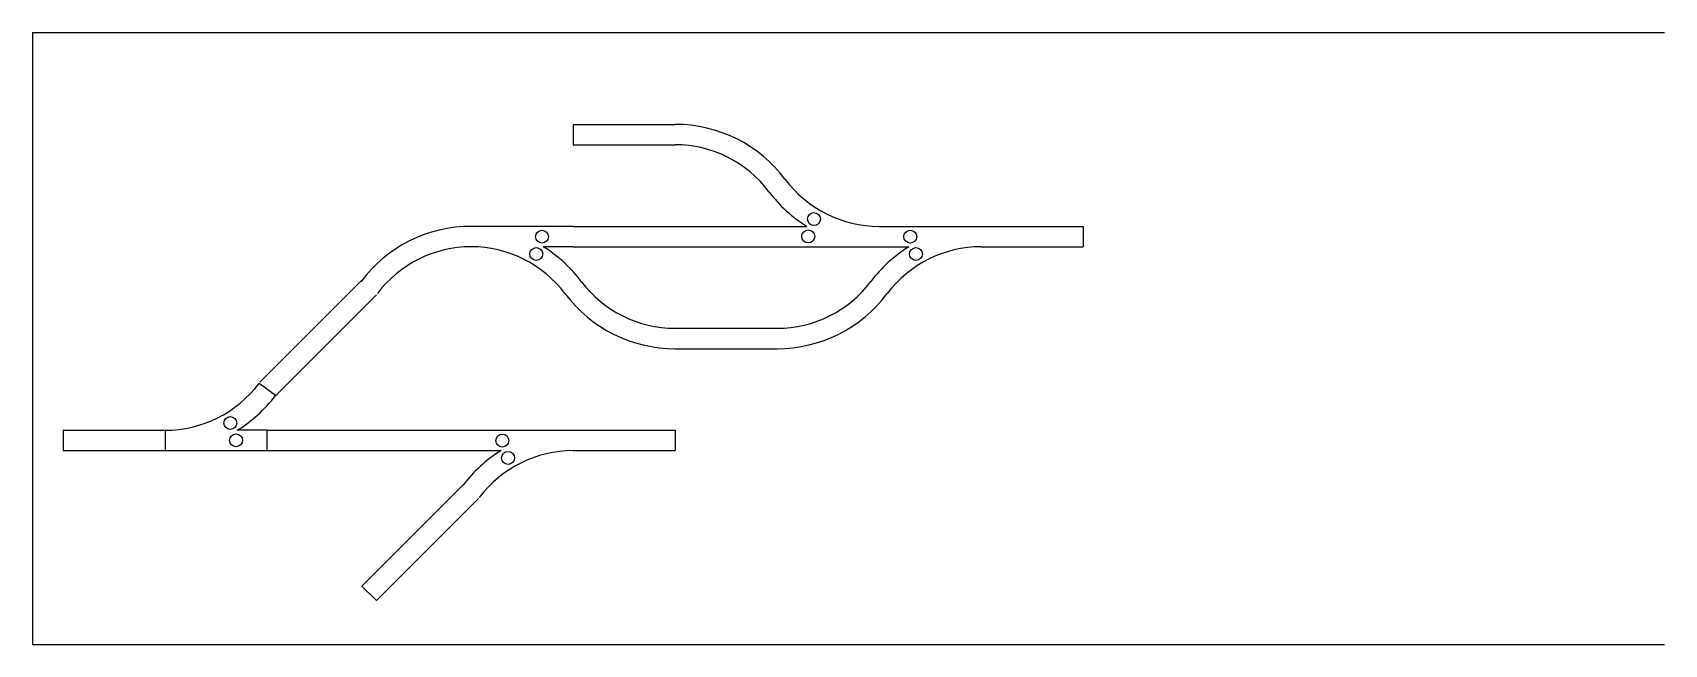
# Model space of a CAD drawing. Extents: x -17 to 23, y -7.5 to 7.5.
import ezdxf

# ---------------------------------------------------------------- set-up
doc = ezdxf.new("R2010")
doc.units = 0
doc.layers.add('MODELSKETCH_VISIBLE', color=7, linetype='CONTINUOUS')

msp = doc.modelspace()

# ---------------------------------------------------------------- linework, layer by layer
at = {"layer": 'MODELSKETCH_VISIBLE'}
for p, q in [((-17, 7.5), (23, 7.5)), ((-17, 7.5), (-17, -7.5)), ((-3.75, 5.25), (-1.25, 5.25)), ((-3.75, 5.25), (-3.75, 4.75)), ((-3.75, 4.75), (-1.25, 4.75)), ((-3.75, 2.75), (-6.25, 2.75)), ((-3.75, 2.75), (-1.25, 2.75)), ((-1.25, 2.75), (1.25, 2.75)), ((1.25, 2.75), (1.982, 2.75)), ((3.75, 2.75), (6.25, 2.75)), ((6.25, 2.75), (8.75, 2.75)), ((8.75, 2.75), (8.75, 2.25)), ((-3.75, 2.25), (-4.482, 2.25)), ((-3.75, 2.25), (-1.25, 2.25)), ((-1.25, 2.25), (1.25, 2.25)), ((1.25, 2.25), (3.75, 2.25)), ((3.75, 2.25), (4.482, 2.25)), ((6.25, 2.25), (8.75, 2.25)), ((-8.927, 1.427), (-11.427, -1.073)), ((-11.073, -1.427), (-8.573, 1.073)), ((-1.25, 0.25), (1.25, 0.25)), ((-1.25, -0.25), (1.25, -0.25)), ((-11.05, -1.4), (-11.45, -1.1)), ((-16.25, -2.25), (-16.25, -2.75)), ((-16.25, -2.25), (-13.75, -2.25)), ((-13.75, -2.25), (-13.75, -2.75)), ((-11.25, -2.25), (-11.982, -2.25)), ((-11.25, -2.25), (-11.982, -2.25)), ((-11.25, -2.75), (-11.25, -2.25)), ((-11.25, -2.25), (-8.75, -2.25)), ((-8.75, -2.25), (-6.25, -2.25)), ((-6.25, -2.25), (-3.75, -2.25)), ((-3.75, -2.25), (-1.25, -2.25)), ((-1.25, -2.25), (-1.25, -2.75)), ((-16.25, -2.75), (-13.75, -2.75)), ((-13.75, -2.75), (-11.25, -2.75)), ((-13.75, -2.75), (-11.25, -2.75)), ((-11.25, -2.75), (-8.75, -2.75)), ((-8.75, -2.75), (-6.25, -2.75)), ((-6.25, -2.75), (-5.518, -2.75)), ((-3.75, -2.75), (-1.25, -2.75)), ((-8.927, -6.073), (-6.427, -3.573)), ((-6.073, -3.927), (-8.573, -6.427)), ((-8.573, -6.427), (-8.927, -6.073)), ((-17, -7.5), (23, -7.5))]:
    msp.add_line(p, q, dxfattribs=at)
for centre in [(2.154, 2.928), (-4.514, 2.497), (2.014, 2.503), (4.514, 2.497), (-4.654, 2.072), (4.654, 2.072), (-12.154, -2.072), (-12.014, -2.497), (-5.486, -2.503), (-5.346, -2.928)]:
    msp.add_circle(centre, 0.159, dxfattribs=at)
for centre, radius, start, end in [((-1.25, 1.875), 3.375, 36.8699, 90), ((-1.25, 1.875), 2.875, 36.8699, 90), ((3.75, 5.625), 3.375, 216.8699, 238.4137), ((3.75, 5.625), 2.875, 216.8699, 270), ((-6.25, -0.625), 3.375, 90, 143.1301), ((-6.25, -0.625), 2.875, 90, 143.1301), ((-6.25, -0.625), 2.875, 36.8699, 90), ((-6.25, -0.625), 3.375, 36.8699, 58.4137), ((6.25, -0.625), 3.375, 121.5863, 143.1301), ((6.25, -0.625), 2.875, 90, 143.1301), ((-1.25, 3.125), 2.875, 216.8699, 270), ((1.25, 3.125), 2.875, 270, 323.1301), ((-1.25, 3.125), 3.375, 216.8699, 270), ((1.25, 3.125), 3.375, 270, 323.1301), ((-13.75, 0.625), 2.875, 270, 323.1301), ((-13.75, 0.625), 2.875, 270, 323.1301), ((-13.75, 0.625), 3.375, 301.5863, 323.1301), ((-13.75, 0.625), 3.375, 301.5863, 323.1301), ((-3.75, -5.625), 3.375, 121.5863, 143.1301), ((-3.75, -5.625), 2.875, 90, 143.1301)]:
    msp.add_arc(centre, radius, start, end, dxfattribs=at)

doc.saveas('drawing.dxf')
